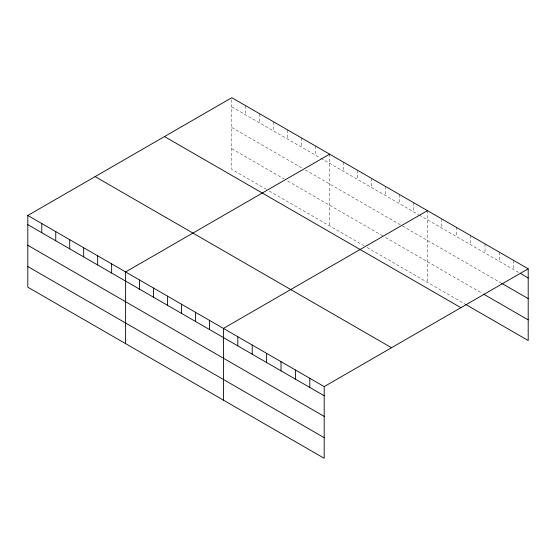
<?xml version="1.0" encoding="UTF-8"?>
<svg xmlns="http://www.w3.org/2000/svg" width="556" height="556" viewBox="0 0 556 556"><rect width="100%" height="100%" fill="white"/><g stroke="black" fill="none" stroke-linecap="round" stroke-linejoin="round"><path stroke-width="0.42" stroke-dasharray="2.78 2.08" d="M231.803 106.856L320.054 157.807M320.791 158.231L418.598 214.699M419.335 215.13L518.845 272.579M231.803 127.498L301.672 167.829M305.348 169.955L401.689 225.576M402.419 226L500.845 282.823M231.803 148.758L284.019 178.907M287.695 181.027L384.036 236.647M385.51 237.502L482.128 293.283M266.373 189.353L231.803 169.399L231.803 97.696M269.312 191.055L364.18 245.828M367.12 247.524L464.858 303.951M513.807 260.507L513.807 269.667M499.406 252.195L499.406 261.355M485.013 243.882L485.013 253.043M470.612 235.57L470.612 244.73M456.219 227.258L456.219 236.418M441.825 218.946L441.825 228.106M427.425 210.641L427.425 282.337M413.455 202.572L413.455 211.732M399.479 194.503L399.479 203.663M385.51 186.434L385.51 195.594M371.533 178.372L371.533 187.532M357.564 170.303L357.564 179.463M343.587 162.234L343.587 171.394M329.618 154.165L329.618 225.868M315.641 146.103L315.641 155.263M301.672 138.034L301.672 147.194M287.695 129.965L287.695 139.125M273.726 121.896L273.726 131.056M259.749 113.834L259.749 122.994M245.78 105.765L245.78 114.925"/><path stroke-width="0.83" d="M27.8 215.478L324.197 386.601L324.197 458.304L27.8 287.181L27.8 215.478L231.803 97.696L528.2 268.819L528.2 340.522L465.574 304.368M329.618 154.165L125.607 271.947L125.607 343.65M427.425 210.641L223.422 328.422L223.422 400.118M324.197 386.601L528.2 268.819M520.284 273.406L528.2 277.979M501.568 283.24L528.2 298.621M483.574 294.117L528.2 319.881M164.486 136.567L460.875 307.683M95.125 176.613L391.514 347.729M27.8 224.638L324.197 395.761M27.8 245.279L324.197 416.402M27.8 266.539L324.197 437.662M309.796 378.288L309.796 387.449M295.403 369.976L295.403 379.136M281.002 361.664L281.002 370.824M266.609 353.352L266.609 362.512M252.215 345.04L252.215 354.2M237.815 336.727L237.815 345.888M209.445 320.353L209.445 329.513M195.476 312.284L195.476 321.444M181.499 304.215L181.499 313.375M167.53 296.153L167.53 305.313M153.553 288.084L153.553 297.245M139.584 280.015L139.584 289.176M111.638 263.885L111.638 273.045M97.661 255.816L97.661 264.976M83.692 247.747L83.692 256.907M69.715 239.678L69.715 248.838M55.746 231.616L55.746 240.776M41.77 223.547L41.77 232.707"/></g></svg>
